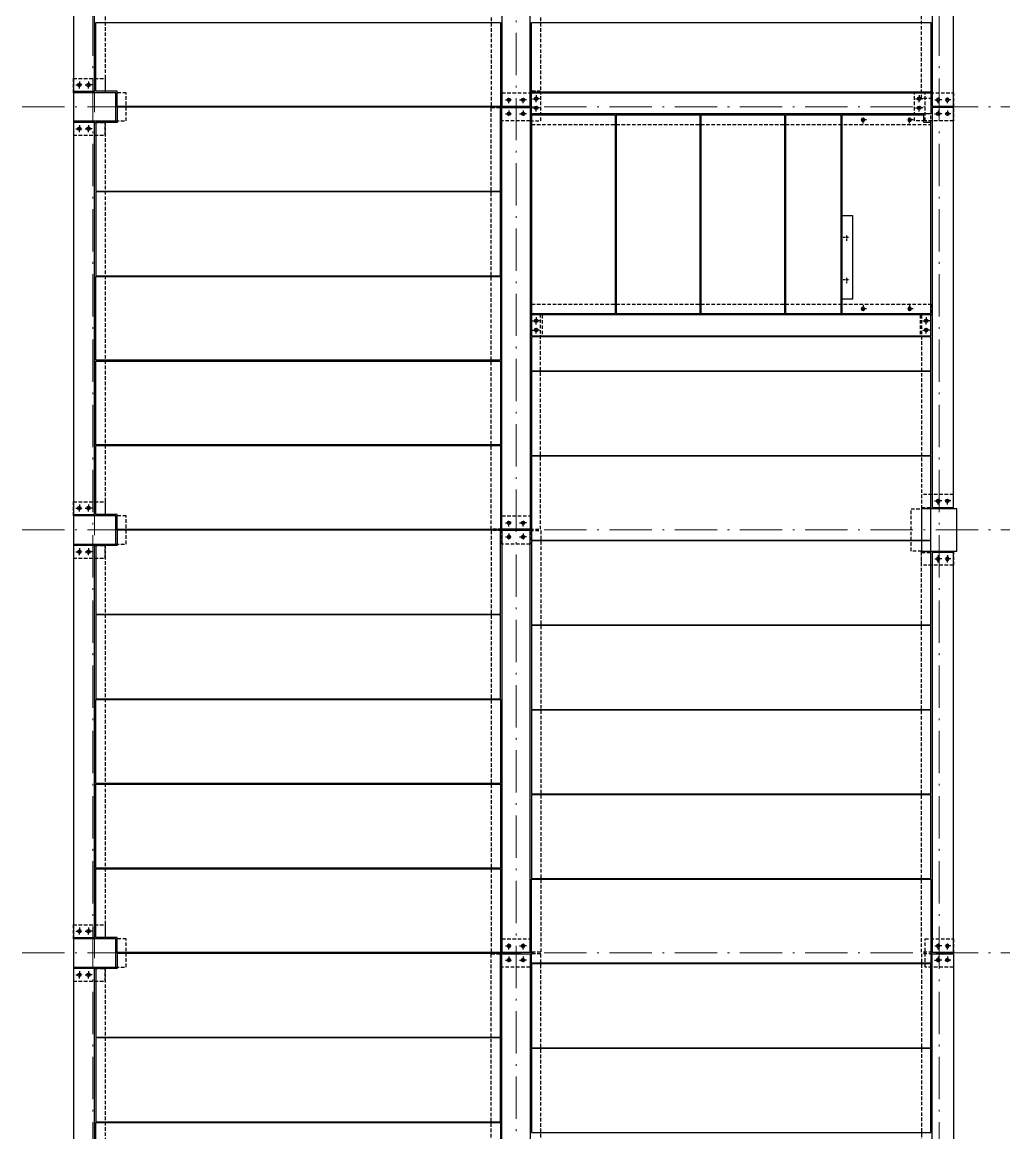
# Model space of a CAD drawing. Header units: millimetres. Extents: x 325046 to 1268204, y 1875583 to 2761998.
# Drawn here: x 527961 to 541961, y 2486343 to 2502093 of the extents above; entities that cross this region are included whole.
import ezdxf

# ---------------------------------------------------------------- set-up
doc = ezdxf.new("R2010")
doc.units = ezdxf.units.MM
doc.header["$LTSCALE"] = 100
for name, pattern in [('ACAD_ISO10W100', [18.5, 12, -3, 0.5, -3]), ('DASHDOT', [1, 0.5, -0.25, 0, -0.25]), ('DASHED', [0.75, 0.5, -0.25])]:
    doc.linetypes.add(name, pattern=pattern)
for name, color, linetype in [('005', 9, 'Continuous'), ('025', 1, 'Continuous'), ('035', 7, 'Continuous'), ('050', 4, 'Continuous'), ('070', 6, 'Continuous'), ('KOTY', 2, 'Continuous')]:
    doc.layers.add(name, color=color, linetype=linetype)
doc.layers.add('Objekty - osy', color=5, linetype='ACAD_ISO10W100', lineweight=20)
doc.layers.add('Příprava na dock', color=7, linetype='Continuous', true_color=0x616161)

# ---------------------------------------------------------------- blocks, each defined once
blk = doc.blocks.new('PR24_PU')
at = {"layer": '035', "linetype": 'DASHED'}
for points in [[(1014329, -5436627), (1014329, -5436627), (1014329, -5436627), (1014329, -5436627), (1014329, -5436627), (1014329, -5436627), (1014329, -5436627), (1014179, -5436627), (1014179, -5430647), (1014329, -5430647), (1014329, -5430647), (1014329, -5430647)], [(1014729, -5436627), (1014729, -5436627), (1014729, -5436627), (1014729, -5436627), (1014729, -5436627), (1014729, -5436627), (1014729, -5436627), (1014879, -5436627), (1014879, -5430647), (1014729, -5430647), (1014729, -5430647), (1014729, -5430647)]]:
    blk.add_lwpolyline(points, dxfattribs=at)
at = {"layer": '035'}
blk.add_lwpolyline([(1014329, -5430647), (1014729, -5430647), (1014729, -5436627), (1014329, -5436627)], close=True, dxfattribs=at)
for centre in [(1014429, -5430737), (1014629, -5430737), (1014429, -5436537), (1014629, -5436537)]:
    blk.add_circle(centre, 25, dxfattribs=at)
at = {"layer": 'Příprava na dock', "linetype": 'DASHDOT', "ltscale": 0.5}
for points in [[(1014379, -5430737), (1014479, -5430737)], [(1014429, -5430687), (1014429, -5430787)], [(1014679, -5430737), (1014579, -5430737)], [(1014629, -5430687), (1014629, -5430787)], [(1014379, -5436537), (1014479, -5436537)], [(1014429, -5436587), (1014429, -5436487)], [(1014679, -5436537), (1014579, -5436537)], [(1014629, -5436587), (1014629, -5436487)]]:
    blk.add_lwpolyline(points, dxfattribs=at)
blk = doc.blocks.new('PR25_PU')
at = {"layer": '035', "linetype": 'DASHED'}
blk.add_lwpolyline([(1022429, -5430647), (1022429, -5430647), (1022429, -5430647), (1022429, -5430647), (1022429, -5430647), (1022429, -5430647), (1022429, -5430647), (1022279, -5430647), (1022279, -5436627), (1022429, -5436627), (1022429, -5436627), (1022429, -5436627)], dxfattribs=at)
at = {"layer": '035'}
blk.add_lwpolyline([(1022729, -5436627), (1022429, -5436627), (1022429, -5430647), (1022729, -5430647)], close=True, dxfattribs=at)
for centre in [(1022514, -5430737), (1022644, -5430737), (1022514, -5436537), (1022644, -5436537)]:
    blk.add_circle(centre, 25, dxfattribs=at)
at = {"layer": 'Příprava na dock', "linetype": 'DASHDOT', "ltscale": 0.5}
for points in [[(1022464, -5430737), (1022564, -5430737)], [(1022514, -5430687), (1022514, -5430787)], [(1022694, -5430737), (1022594, -5430737)], [(1022644, -5430687), (1022644, -5430787)], [(1022464, -5436537), (1022564, -5436537)], [(1022514, -5436587), (1022514, -5436487)], [(1022694, -5436537), (1022594, -5436537)], [(1022644, -5436587), (1022644, -5436487)]]:
    blk.add_lwpolyline(points, dxfattribs=at)
blk = doc.blocks.new('PR4_PU')
at = {"layer": '035', "linetype": 'DASHED'}
blk.add_lwpolyline([(540429, -5620464), (540429, -5620464), (540429, -5620464), (540429, -5620464), (540429, -5620464), (540429, -5620464), (540429, -5620464), (540279, -5620464), (540279, -5626134), (540429, -5626134), (540429, -5626134), (540429, -5626134)], dxfattribs=at)
at = {"layer": '035'}
blk.add_lwpolyline([(540729, -5626134), (540429, -5626134), (540429, -5620464), (540729, -5620464)], close=True, dxfattribs=at)
for centre in [(540514, -5620554), (540644, -5620554), (540514, -5626044), (540644, -5626044)]:
    blk.add_circle(centre, 25, dxfattribs=at)
at = {"layer": 'Příprava na dock', "linetype": 'DASHDOT', "ltscale": 0.5}
for points in [[(540514, -5620504), (540514, -5620604)], [(540644, -5620504), (540644, -5620604)], [(540464, -5620554), (540564, -5620554)], [(540694, -5620554), (540594, -5620554)], [(540464, -5626044), (540564, -5626044)], [(540514, -5626094), (540514, -5625994)], [(540694, -5626044), (540594, -5626044)], [(540644, -5626094), (540644, -5625994)]]:
    blk.add_lwpolyline(points, dxfattribs=at)
blk = doc.blocks.new('PR3_PU')
at = {"layer": '035'}
blk.add_lwpolyline([(524254, -5614234), (524554, -5614234), (524554, -5608674), (524254, -5608674)], close=True, dxfattribs=at)
at = {"layer": '035', "linetype": 'DASHED'}
blk.add_lwpolyline([(524554, -5608674), (524554, -5608674), (524554, -5608674), (524554, -5608674), (524554, -5608674), (524554, -5608674), (524554, -5608674), (524704, -5608674), (524704, -5614234), (524554, -5614234), (524554, -5614234), (524554, -5614234)], dxfattribs=at)
at = {"layer": '035'}
for centre in [(524339, -5608764), (524469, -5608764), (524339, -5614144), (524469, -5614144)]:
    blk.add_circle(centre, 25, dxfattribs=at)
at = {"layer": 'Příprava na dock', "linetype": 'DASHDOT', "ltscale": 0.5}
for points in [[(524339, -5608714), (524339, -5608814)], [(524469, -5608714), (524469, -5608814)], [(524289, -5608764), (524389, -5608764)], [(524519, -5608764), (524419, -5608764)], [(524289, -5614144), (524389, -5614144)], [(524339, -5614194), (524339, -5614094)], [(524519, -5614144), (524419, -5614144)], [(524469, -5614194), (524469, -5614094)]]:
    blk.add_lwpolyline(points, dxfattribs=at)
blk = doc.blocks.new('PR7_PU')
at = {"layer": '035'}
blk.add_lwpolyline([(540729, -5650134), (540429, -5650134), (540429, -5644464), (540729, -5644464)], close=True, dxfattribs=at)
at = {"layer": '035', "linetype": 'DASHED'}
blk.add_lwpolyline([(540429, -5644574), (540429, -5644574), (540429, -5644574), (540429, -5644574), (540429, -5644574), (540429, -5644574), (540429, -5644574), (540279, -5644574), (540279, -5650134), (540429, -5650134), (540429, -5650134), (540429, -5650134)], dxfattribs=at)
at = {"layer": '035'}
for centre in [(540514, -5644554), (540644, -5644554), (540514, -5650044), (540644, -5650044)]:
    blk.add_circle(centre, 25, dxfattribs=at)
at = {"layer": 'Příprava na dock', "linetype": 'DASHDOT', "ltscale": 0.5}
for points in [[(540464, -5644554), (540564, -5644554)], [(540514, -5644504), (540514, -5644604)], [(540694, -5644554), (540594, -5644554)], [(540644, -5644504), (540644, -5644604)], [(540514, -5650094), (540514, -5649994)], [(540644, -5650094), (540644, -5649994)], [(540464, -5650044), (540564, -5650044)], [(540694, -5650044), (540594, -5650044)]]:
    blk.add_lwpolyline(points, dxfattribs=at)
blk = doc.blocks.new('PD 4')
at = {"layer": '005', "linetype": 'DASHDOT', "ltscale": 0.5}
for points in [[(543842, -5688954), (543942, -5688954)], [(543892, -5688904), (543892, -5689004)], [(543892, -5689504), (543892, -5689604)], [(543842, -5689554), (543942, -5689554)]]:
    blk.add_lwpolyline(points, dxfattribs=at)
at = {"layer": '025', "const_width": 8}
for points in [[(543888, -5688954, 1), (543896, -5688954, 1)], [(543888, -5689554, 1), (543896, -5689554, 1)]]:
    blk.add_lwpolyline(points, format="xyb", close=True, dxfattribs=at)
at = {"layer": '025', "linetype": 'DASHED'}
for centre in [(543892, -5688954), (543892, -5689554)]:
    blk.add_circle(centre, 8, dxfattribs=at)
at = {"layer": '035'}
blk.add_lwpolyline([(543822, -5688474), (545082, -5688474), (545082, -5691184), (544982, -5691184), (544982, -5691284), (543822, -5691284)], close=True, dxfattribs=at)
blk.add_lwpolyline([(543822, -5689864), (543972, -5689864), (543972, -5688674), (543822, -5688674)], dxfattribs=at)
for centre in [(544122, -5688539), (544782, -5688539), (544122, -5691219), (544782, -5691219)]:
    blk.add_circle(centre, 25, dxfattribs=at)
blk = doc.blocks.new('PR 21')
at = {"layer": '025'}
h = blk.add_hatch(color=256, dxfattribs=at)
h.dxf.hatch_style = 1
edge = h.paths.add_edge_path()
edge.add_arc((543418, -5691489), 10, 0, 360)
h = blk.add_hatch(color=256, dxfattribs=at)
h.dxf.hatch_style = 1
edge = h.paths.add_edge_path()
edge.add_arc((543418, -5691619), 10, 0, 360)
at = {"layer": '005', "linetype": 'DASHDOT', "ltscale": 0.5}
for points in [[(543468, -5691489), (543368, -5691489)], [(543418, -5691539), (543418, -5691439)], [(543418, -5691669), (543418, -5691569)], [(543468, -5691619), (543368, -5691619)], [(542983, -5694354), (543083, -5694354)], [(543033, -5694404), (543033, -5694304)], [(543283, -5694354), (543183, -5694354)], [(543233, -5694404), (543233, -5694304)]]:
    blk.add_lwpolyline(points, dxfattribs=at)
at = {"layer": '025'}
for centre in [(543418, -5691489), (543418, -5691619)]:
    blk.add_circle(centre, 10, dxfattribs=at)
at = {"layer": '035', "linetype": 'DASHED'}
for points in [[(542933, -5694444), (542933, -5694444), (542933, -5694444), (542933, -5694444), (542933, -5694444), (542933, -5694444), (542933, -5694444), (542783, -5694444), (542783, -5688464), (542933, -5688464), (542933, -5688464), (542933, -5688464)], [(543333, -5694444), (543333, -5694444), (543333, -5694444), (543333, -5694444), (543333, -5694444), (543333, -5694444), (543333, -5694444), (543483, -5694444), (543483, -5691404), (543333, -5691404), (543333, -5691404), (543333, -5691404)]]:
    blk.add_lwpolyline(points, dxfattribs=at)
at = {"layer": '035'}
blk.add_lwpolyline([(542933, -5688464), (543333, -5688464), (543333, -5694444), (542933, -5694444)], close=True, dxfattribs=at)
for centre in [(543033, -5688554), (543233, -5688554), (543033, -5694354), (543233, -5694354)]:
    blk.add_circle(centre, 25, dxfattribs=at)
blk = doc.blocks.new('PR 25')
at = {"layer": '025'}
h = blk.add_hatch(color=256, dxfattribs=at)
h.dxf.hatch_style = 1
edge = h.paths.add_edge_path()
edge.add_arc((543327, -5691489), 10, 0, 360)
h = blk.add_hatch(color=256, dxfattribs=at)
h.dxf.hatch_style = 1
edge = h.paths.add_edge_path()
edge.add_arc((543327, -5691619), 10, 0, 360)
at = {"layer": '005', "linetype": 'DASHDOT', "ltscale": 0.5}
for points in [[(543447, -5688554), (543547, -5688554)], [(543497, -5688504), (543497, -5688604)], [(543677, -5688554), (543577, -5688554)], [(543627, -5688504), (543627, -5688604)], [(543277, -5691489), (543377, -5691489)], [(543327, -5691539), (543327, -5691439)], [(543327, -5691669), (543327, -5691569)], [(543277, -5691619), (543377, -5691619)], [(543447, -5694044), (543547, -5694044)], [(543497, -5694094), (543497, -5693994)], [(543677, -5694044), (543577, -5694044)], [(543627, -5694094), (543627, -5693994)]]:
    blk.add_lwpolyline(points, dxfattribs=at)
at = {"layer": '025'}
for centre in [(543327, -5691489), (543327, -5691619)]:
    blk.add_circle(centre, 10, dxfattribs=at)
at = {"layer": '035'}
blk.add_lwpolyline([(543712, -5688464), (543412, -5688464), (543412, -5694134), (543712, -5694134)], close=True, dxfattribs=at)
at = {"layer": '035', "linetype": 'DASHED'}
blk.add_lwpolyline([(543412, -5691404), (543412, -5691404), (543412, -5691404), (543412, -5691404), (543412, -5691404), (543412, -5691404), (543412, -5691404), (543262, -5691404), (543262, -5694134), (543412, -5694134), (543412, -5694134), (543412, -5694134)], dxfattribs=at)
at = {"layer": '035'}
for centre in [(543497, -5688554), (543627, -5688554), (543497, -5694044), (543627, -5694044)]:
    blk.add_circle(centre, 25, dxfattribs=at)
blk = doc.blocks.new('PR 30')
at = {"layer": '025'}
h = blk.add_hatch(color=256, dxfattribs=at)
h.dxf.hatch_style = 1
edge = h.paths.add_edge_path()
edge.add_arc((548800, -5691319), 10, 0, 360)
h = blk.add_hatch(color=256, dxfattribs=at)
h.dxf.hatch_style = 1
edge = h.paths.add_edge_path()
edge.add_arc((549460, -5691319), 10, 0, 360)
at = {"layer": '005', "linetype": 'DASHDOT', "ltscale": 0.5}
for points in [[(548850, -5691319), (548750, -5691319)], [(548800, -5691269), (548800, -5691369)], [(549510, -5691319), (549410, -5691319)], [(549460, -5691269), (549460, -5691369)], [(544115, -5691489), (544215, -5691489)], [(544165, -5691439), (544165, -5691539)], [(544165, -5691669), (544165, -5691569)], [(549745, -5691489), (549645, -5691489)], [(549695, -5691439), (549695, -5691539)], [(549695, -5691669), (549695, -5691569)], [(544115, -5691619), (544215, -5691619)], [(549745, -5691619), (549645, -5691619)]]:
    blk.add_lwpolyline(points, dxfattribs=at)
at = {"layer": '025'}
for centre in [(548800, -5691319), (549460, -5691319)]:
    blk.add_circle(centre, 10, dxfattribs=at)
at = {"layer": '035', "linetype": 'DASHED'}
for points in [[(548500, -5691404), (548500, -5691404), (548500, -5691404), (548500, -5691404), (548500, -5691404), (548500, -5691404), (544100, -5691404), (544100, -5691254), (549760, -5691254), (549760, -5691404), (549760, -5691404), (549760, -5691404)], [(544250, -5691404), (544250, -5691704)], [(549610, -5691404), (549610, -5691704)]]:
    blk.add_lwpolyline(points, dxfattribs=at)
at = {"layer": '035'}
blk.add_lwpolyline([(544100, -5691404), (544100, -5691704), (549760, -5691704), (549760, -5691404)], close=True, dxfattribs=at)
for centre in [(544165, -5691489), (549695, -5691489), (544165, -5691619), (549695, -5691619)]:
    blk.add_circle(centre, 25, dxfattribs=at)
blk = doc.blocks.new('PR 31')
at = {"layer": '025'}
h = blk.add_hatch(color=256, dxfattribs=at)
h.dxf.hatch_style = 1
edge = h.paths.add_edge_path()
edge.add_arc((550484, -5688639), 10, 0, 360)
h = blk.add_hatch(color=256, dxfattribs=at)
h.dxf.hatch_style = 1
edge = h.paths.add_edge_path()
edge.add_arc((551144, -5688639), 10, 0, 360)
at = {"layer": '005', "linetype": 'DASHDOT', "ltscale": 0.5}
for points in [[(545799, -5688339), (545899, -5688339)], [(545849, -5688289), (545849, -5688389)], [(545849, -5688519), (545849, -5688419)], [(551329, -5688339), (551229, -5688339)], [(551279, -5688289), (551279, -5688389)], [(551279, -5688519), (551279, -5688419)], [(545799, -5688469), (545899, -5688469)], [(551329, -5688469), (551229, -5688469)], [(550534, -5688639), (550434, -5688639)], [(550484, -5688689), (550484, -5688589)], [(551194, -5688639), (551094, -5688639)], [(551144, -5688689), (551144, -5688589)]]:
    blk.add_lwpolyline(points, dxfattribs=at)
at = {"layer": '025'}
for centre in [(550484, -5688639), (551144, -5688639)]:
    blk.add_circle(centre, 10, dxfattribs=at)
at = {"layer": '035'}
blk.add_lwpolyline([(545784, -5688554), (545784, -5688254), (551444, -5688254), (551444, -5688554)], close=True, dxfattribs=at)
at = {"layer": '035', "linetype": 'DASHED'}
blk.add_lwpolyline([(550184, -5688554), (550184, -5688554), (550184, -5688554), (550184, -5688554), (550184, -5688554), (550184, -5688554), (545784, -5688554), (545784, -5688704), (551444, -5688704), (551444, -5688554), (551444, -5688554), (551444, -5688554)], dxfattribs=at)
at = {"layer": '035'}
for centre in [(545849, -5688339), (551279, -5688339), (545849, -5688469), (551279, -5688469)]:
    blk.add_circle(centre, 25, dxfattribs=at)
blk = doc.blocks.new('PR1.1_PU')
at = {"layer": '005', "linetype": 'DASHDOT', "ltscale": 0.5}
for points in [[(520259, -5682554), (520359, -5682554)], [(520309, -5682504), (520309, -5682604)], [(520559, -5682554), (520459, -5682554)], [(520509, -5682504), (520509, -5682604)], [(520259, -5688354), (520359, -5688354)], [(520309, -5688404), (520309, -5688304)], [(520559, -5688354), (520459, -5688354)], [(520509, -5688404), (520509, -5688304)]]:
    blk.add_lwpolyline(points, dxfattribs=at)
at = {"layer": '035', "linetype": 'DASHED'}
for points in [[(520209, -5682464), (520209, -5682464), (520209, -5682464), (520209, -5682464), (520209, -5682464), (520209, -5682464), (520209, -5682464), (520059, -5682464), (520059, -5688444), (520209, -5688444), (520209, -5688444), (520209, -5688444)], [(520609, -5682464), (520609, -5682464), (520609, -5682464), (520609, -5682464), (520609, -5682464), (520609, -5682464), (520609, -5682464), (520759, -5682464), (520759, -5688234), (520609, -5688234), (520609, -5688334), (520609, -5688334)]]:
    blk.add_lwpolyline(points, dxfattribs=at)
at = {"layer": '035'}
blk.add_lwpolyline([(520209, -5688444), (520609, -5688444), (520609, -5682464), (520209, -5682464)], close=True, dxfattribs=at)
for centre in [(520309, -5682554), (520509, -5682554), (520309, -5688354), (520509, -5688354)]:
    blk.add_circle(centre, 25, dxfattribs=at)

msp = doc.modelspace()

# ---------------------------------------------------------------- hatches: boundary and pattern name
at = {"layer": '025'}
h = msp.add_hatch(color=256, dxfattribs=at)
h.dxf.hatch_style = 1
edge = h.paths.add_edge_path()
edge.add_arc((528770.8, 2501202.7), 10, 0, 360)
h = msp.add_hatch(color=256, dxfattribs=at)
h.dxf.hatch_style = 1
edge = h.paths.add_edge_path()
edge.add_arc((528900.8, 2501202.7), 10, 0, 360)
h = msp.add_hatch(color=256, dxfattribs=at)
h.dxf.hatch_style = 1
edge = h.paths.add_edge_path()
edge.add_arc((534860.8, 2500992.7), 10, 0, 360)
h = msp.add_hatch(color=256, dxfattribs=at)
h.dxf.hatch_style = 1
edge = h.paths.add_edge_path()
edge.add_arc((535060.8, 2500992.7), 10, 0, 360)
h = msp.add_hatch(color=256, dxfattribs=at)
h.dxf.hatch_style = 1
edge = h.paths.add_edge_path()
edge.add_arc((535245.8, 2501007.7), 10, 0, 360)
h = msp.add_hatch(color=256, dxfattribs=at)
h.dxf.hatch_style = 1
edge = h.paths.add_edge_path()
edge.add_arc((540675.8, 2501007.7), 10, 0, 360)
h = msp.add_hatch(color=256, dxfattribs=at)
h.dxf.hatch_style = 1
edge = h.paths.add_edge_path()
edge.add_arc((540945.8, 2500992.7), 10, 0, 360)
h = msp.add_hatch(color=256, dxfattribs=at)
h.dxf.hatch_style = 1
edge = h.paths.add_edge_path()
edge.add_arc((541075.8, 2500992.7), 10, 0, 360)
h = msp.add_hatch(color=256, dxfattribs=at)
h.dxf.hatch_style = 1
edge = h.paths.add_edge_path()
edge.add_arc((534860.8, 2500792.7), 10, 0, 360)
h = msp.add_hatch(color=256, dxfattribs=at)
h.dxf.hatch_style = 1
edge = h.paths.add_edge_path()
edge.add_arc((535060.8, 2500792.7), 10, 0, 360)
h = msp.add_hatch(color=256, dxfattribs=at)
h.dxf.hatch_style = 1
edge = h.paths.add_edge_path()
edge.add_arc((535245.8, 2500877.7), 10, 0, 360)
h = msp.add_hatch(color=256, dxfattribs=at)
h.dxf.hatch_style = 1
edge = h.paths.add_edge_path()
edge.add_arc((540675.8, 2500877.7), 10, 0, 360)
h = msp.add_hatch(color=256, dxfattribs=at)
h.dxf.hatch_style = 1
edge = h.paths.add_edge_path()
edge.add_arc((540945.8, 2500792.7), 10, 0, 360)
h = msp.add_hatch(color=256, dxfattribs=at)
h.dxf.hatch_style = 1
edge = h.paths.add_edge_path()
edge.add_arc((541075.8, 2500792.7), 10, 0, 360)
h = msp.add_hatch(color=256, dxfattribs=at)
h.dxf.hatch_style = 1
edge = h.paths.add_edge_path()
edge.add_arc((528770.8, 2500582.7), 10, 0, 360)
h = msp.add_hatch(color=256, dxfattribs=at)
h.dxf.hatch_style = 1
edge = h.paths.add_edge_path()
edge.add_arc((528900.8, 2500582.7), 10, 0, 360)
h = msp.add_hatch(color=256, dxfattribs=at)
h.dxf.hatch_style = 1
edge = h.paths.add_edge_path()
edge.add_arc((540945.8, 2495302.7), 10, 0, 360)
h = msp.add_hatch(color=256, dxfattribs=at)
h.dxf.hatch_style = 1
edge = h.paths.add_edge_path()
edge.add_arc((541075.8, 2495302.7), 10, 0, 360)
h = msp.add_hatch(color=256, dxfattribs=at)
h.dxf.hatch_style = 1
edge = h.paths.add_edge_path()
edge.add_arc((528770.8, 2495202.7), 10, 0, 360)
h = msp.add_hatch(color=256, dxfattribs=at)
h.dxf.hatch_style = 1
edge = h.paths.add_edge_path()
edge.add_arc((528900.8, 2495202.7), 10, 0, 360)
h = msp.add_hatch(color=256, dxfattribs=at)
h.dxf.hatch_style = 1
edge = h.paths.add_edge_path()
edge.add_arc((534860.8, 2494992.7), 10, 0, 360)
h = msp.add_hatch(color=256, dxfattribs=at)
h.dxf.hatch_style = 1
edge = h.paths.add_edge_path()
edge.add_arc((535060.8, 2494992.7), 10, 0, 360)
h = msp.add_hatch(color=256, dxfattribs=at)
h.dxf.hatch_style = 1
edge = h.paths.add_edge_path()
edge.add_arc((534860.8, 2494792.7), 10, 0, 360)
h = msp.add_hatch(color=256, dxfattribs=at)
h.dxf.hatch_style = 1
edge = h.paths.add_edge_path()
edge.add_arc((535060.8, 2494792.7), 10, 0, 360)
h = msp.add_hatch(color=256, dxfattribs=at)
h.dxf.hatch_style = 1
edge = h.paths.add_edge_path()
edge.add_arc((528770.8, 2494582.7), 10, 0, 360)
h = msp.add_hatch(color=256, dxfattribs=at)
h.dxf.hatch_style = 1
edge = h.paths.add_edge_path()
edge.add_arc((528900.8, 2494582.7), 10, 0, 360)
h = msp.add_hatch(color=256, dxfattribs=at)
h.dxf.hatch_style = 1
edge = h.paths.add_edge_path()
edge.add_arc((540945.8, 2494482.7), 10, 0, 360)
h = msp.add_hatch(color=256, dxfattribs=at)
h.dxf.hatch_style = 1
edge = h.paths.add_edge_path()
edge.add_arc((541075.8, 2494482.7), 10, 0, 360)
h = msp.add_hatch(color=256, dxfattribs=at)
h.dxf.hatch_style = 1
edge = h.paths.add_edge_path()
edge.add_arc((528770.8, 2489202.7), 10, 0, 360)
h = msp.add_hatch(color=256, dxfattribs=at)
h.dxf.hatch_style = 1
edge = h.paths.add_edge_path()
edge.add_arc((528900.8, 2489202.7), 10, 0, 360)
h = msp.add_hatch(color=256, dxfattribs=at)
h.dxf.hatch_style = 1
edge = h.paths.add_edge_path()
edge.add_arc((534860.8, 2488992.7), 10, 0, 360)
h = msp.add_hatch(color=256, dxfattribs=at)
h.dxf.hatch_style = 1
edge = h.paths.add_edge_path()
edge.add_arc((535060.8, 2488992.7), 10, 0, 360)
h = msp.add_hatch(color=256, dxfattribs=at)
h.dxf.hatch_style = 1
edge = h.paths.add_edge_path()
edge.add_arc((540945.8, 2488992.7), 10, 0, 360)
h = msp.add_hatch(color=256, dxfattribs=at)
h.dxf.hatch_style = 1
edge = h.paths.add_edge_path()
edge.add_arc((541075.8, 2488992.7), 10, 0, 360)
h = msp.add_hatch(color=256, dxfattribs=at)
h.dxf.hatch_style = 1
edge = h.paths.add_edge_path()
edge.add_arc((534860.8, 2488792.7), 10, 0, 360)
h = msp.add_hatch(color=256, dxfattribs=at)
h.dxf.hatch_style = 1
edge = h.paths.add_edge_path()
edge.add_arc((535060.8, 2488792.7), 10, 0, 360)
h = msp.add_hatch(color=256, dxfattribs=at)
h.dxf.hatch_style = 1
edge = h.paths.add_edge_path()
edge.add_arc((540945.8, 2488792.7), 10, 0, 360)
h = msp.add_hatch(color=256, dxfattribs=at)
h.dxf.hatch_style = 1
edge = h.paths.add_edge_path()
edge.add_arc((541075.8, 2488792.7), 10, 0, 360)
h = msp.add_hatch(color=256, dxfattribs=at)
h.dxf.hatch_style = 1
edge = h.paths.add_edge_path()
edge.add_arc((528770.8, 2488582.7), 10, 0, 360)
h = msp.add_hatch(color=256, dxfattribs=at)
h.dxf.hatch_style = 1
edge = h.paths.add_edge_path()
edge.add_arc((528900.8, 2488582.7), 10, 0, 360)

# ---------------------------------------------------------------- linework, layer by layer
at = {"layer": '005'}
for points in [[(534740.8, 2502087.7), (534740.8, 2501112.7), (534740.8, 2501112.7), (534740.8, 2500897.7), (529305.8, 2500897.7), (529305.8, 2501112.7), (529005.8, 2501112.7), (529005.8, 2502087.7)], [(535180.8, 2501102.7), (535180.8, 2502087.7), (540840.8, 2502087.7), (540840.8, 2501102.7)], [(534740.8, 2499697.7), (534740.8, 2500672.7), (534740.8, 2500672.7), (534740.8, 2500887.7), (529305.8, 2500887.7), (529305.8, 2500672.7), (529005.8, 2500672.7), (529005.8, 2499697.7)], [(536370.8, 2500772.7), (535180.8, 2500772.7), (535180.8, 2497962.7), (536370.8, 2497962.7)], [(537570.8, 2500772.7), (536380.8, 2500772.7), (536380.8, 2497962.7), (537570.8, 2497962.7)], [(538770.8, 2500772.7), (537580.8, 2500772.7), (537580.8, 2497962.7), (538770.8, 2497962.7)], [(539570.8, 2500772.7), (538780.8, 2500772.7), (538780.8, 2497962.7), (539570.8, 2497962.7)], [(534740.8, 2498497.7), (534740.8, 2499687.7), (529005.8, 2499687.7), (529005.8, 2498497.7)], [(534740.8, 2498487.7), (534740.8, 2497297.7), (529005.8, 2497297.7), (529005.8, 2498487.7)], [(535180.8, 2497632.7), (535180.8, 2497147.7), (540840.8, 2497147.7), (540840.8, 2497632.7)], [(534740.8, 2497287.7), (534740.8, 2496097.7), (529005.8, 2496097.7), (529005.8, 2497287.7)], [(535180.8, 2497137.7), (535180.8, 2495947.7), (540840.8, 2495947.7), (540840.8, 2497137.7)], [(534740.8, 2496087.7), (534740.8, 2495112.7), (534740.8, 2495112.7), (534740.8, 2494897.7), (529305.8, 2494897.7), (529305.8, 2495112.7), (529005.8, 2495112.7), (529005.8, 2496087.7)], [(535180.8, 2495937.7), (535180.8, 2494747.7), (540840.8, 2494747.7), (540840.8, 2495937.7)], [(534740.8, 2493697.7), (534740.8, 2494672.7), (534740.8, 2494672.7), (534740.8, 2494887.7), (529305.8, 2494887.7), (529305.8, 2494672.7), (529005.8, 2494672.7), (529005.8, 2493697.7)], [(535180.8, 2494737.7), (535180.8, 2493547.7), (540840.8, 2493547.7), (540840.8, 2494737.7)], [(534740.8, 2492497.7), (534740.8, 2493687.7), (529005.8, 2493687.7), (529005.8, 2492497.7)], [(535180.8, 2493537.7), (535180.8, 2492347.7), (540840.8, 2492347.7), (540840.8, 2493537.7)], [(534740.8, 2492487.7), (534740.8, 2491297.7), (529005.8, 2491297.7), (529005.8, 2492487.7)], [(535180.8, 2492337.7), (535180.8, 2491147.7), (540840.8, 2491147.7), (540840.8, 2492337.7)], [(534740.8, 2491287.7), (534740.8, 2490097.7), (529005.8, 2490097.7), (529005.8, 2491287.7)], [(535180.8, 2491137.7), (535180.8, 2489947.7), (540840.8, 2489947.7), (540840.8, 2491137.7)], [(534740.8, 2490087.7), (534740.8, 2489112.7), (534740.8, 2489112.7), (534740.8, 2488897.7), (529305.8, 2488897.7), (529305.8, 2489112.7), (529005.8, 2489112.7), (529005.8, 2490087.7)], [(535180.8, 2488747.7), (535180.8, 2489937.7), (540840.8, 2489937.7), (540840.8, 2488747.7)], [(534740.8, 2487697.7), (534740.8, 2488672.7), (534740.8, 2488672.7), (534740.8, 2488887.7), (529305.8, 2488887.7), (529305.8, 2488672.7), (529005.8, 2488672.7), (529005.8, 2487697.7)], [(535180.8, 2488737.7), (535180.8, 2487547.7), (540840.8, 2487547.7), (540840.8, 2488737.7)], [(534740.8, 2486497.7), (534740.8, 2487687.7), (529005.8, 2487687.7), (529005.8, 2486497.7)], [(535180.8, 2487537.7), (535180.8, 2486347.7), (540840.8, 2486347.7), (540840.8, 2487537.7)], [(534740.8, 2486487.7), (534740.8, 2485297.7), (529005.8, 2485297.7), (529005.8, 2486487.7)]]:
    msp.add_lwpolyline(points, close=True, dxfattribs=at)
at = {"layer": '005', "linetype": 'DASHDOT', "ltscale": 0.5}
for points in [[(528720.8, 2501202.7), (528820.8, 2501202.7)], [(528770.8, 2501252.7), (528770.8, 2501152.7)], [(528850.8, 2501202.7), (528950.8, 2501202.7)], [(528900.8, 2501252.7), (528900.8, 2501152.7)], [(534810.8, 2500992.7), (534910.8, 2500992.7)], [(534860.8, 2500942.7), (534860.8, 2501042.7)], [(535010.8, 2500992.7), (535110.8, 2500992.7)], [(535060.8, 2500942.7), (535060.8, 2501042.7)], [(535295.8, 2501007.7), (535195.8, 2501007.7)], [(535245.8, 2500957.7), (535245.8, 2501057.7)], [(540625.8, 2501007.7), (540725.8, 2501007.7)], [(540675.8, 2500957.7), (540675.8, 2501057.7)], [(540995.8, 2500992.7), (540895.8, 2500992.7)], [(540945.8, 2500942.7), (540945.8, 2501042.7)], [(541125.8, 2500992.7), (541025.8, 2500992.7)], [(541075.8, 2500942.7), (541075.8, 2501042.7)], [(534810.8, 2500792.7), (534910.8, 2500792.7)], [(534810.8, 2500792.7), (534910.8, 2500792.7)], [(534860.8, 2500842.7), (534860.8, 2500742.7)], [(534860.8, 2500842.7), (534860.8, 2500742.7)], [(535110.8, 2500792.7), (535010.8, 2500792.7)], [(535010.8, 2500792.7), (535110.8, 2500792.7)], [(535060.8, 2500842.7), (535060.8, 2500742.7)], [(535060.8, 2500842.7), (535060.8, 2500742.7)], [(535295.8, 2500877.7), (535195.8, 2500877.7)], [(535245.8, 2500827.7), (535245.8, 2500927.7)], [(540625.8, 2500877.7), (540725.8, 2500877.7)], [(540675.8, 2500827.7), (540675.8, 2500927.7)], [(540995.8, 2500792.7), (540895.8, 2500792.7)], [(540945.8, 2500842.7), (540945.8, 2500742.7)], [(541125.8, 2500792.7), (541025.8, 2500792.7)], [(541075.8, 2500842.7), (541075.8, 2500742.7)], [(528770.8, 2500532.7), (528770.8, 2500632.7)], [(528900.8, 2500532.7), (528900.8, 2500632.7)], [(528720.8, 2500582.7), (528820.8, 2500582.7)], [(528850.8, 2500582.7), (528950.8, 2500582.7)], [(540995.8, 2495302.7), (540895.8, 2495302.7)], [(540945.8, 2495252.7), (540945.8, 2495352.7)], [(541125.8, 2495302.7), (541025.8, 2495302.7)], [(541075.8, 2495252.7), (541075.8, 2495352.7)], [(528720.8, 2495202.7), (528820.8, 2495202.7)], [(528770.8, 2495252.7), (528770.8, 2495152.7)], [(528850.8, 2495202.7), (528950.8, 2495202.7)], [(528900.8, 2495252.7), (528900.8, 2495152.7)], [(534810.8, 2494992.7), (534910.8, 2494992.7)], [(534860.8, 2494942.7), (534860.8, 2495042.7)], [(535010.8, 2494992.7), (535110.8, 2494992.7)], [(535060.8, 2494942.7), (535060.8, 2495042.7)], [(534860.8, 2494842.7), (534860.8, 2494742.7)], [(534860.8, 2494842.7), (534860.8, 2494742.7)], [(535060.8, 2494842.7), (535060.8, 2494742.7)], [(535060.8, 2494842.7), (535060.8, 2494742.7)], [(534810.8, 2494792.7), (534910.8, 2494792.7)], [(534810.8, 2494792.7), (534910.8, 2494792.7)], [(535110.8, 2494792.7), (535010.8, 2494792.7)], [(535010.8, 2494792.7), (535110.8, 2494792.7)], [(528720.8, 2494582.7), (528820.8, 2494582.7)], [(528770.8, 2494532.7), (528770.8, 2494632.7)], [(528850.8, 2494582.7), (528950.8, 2494582.7)], [(528900.8, 2494532.7), (528900.8, 2494632.7)], [(540945.8, 2494432.7), (540945.8, 2494532.7)], [(541075.8, 2494432.7), (541075.8, 2494532.7)], [(540995.8, 2494482.7), (540895.8, 2494482.7)], [(541125.8, 2494482.7), (541025.8, 2494482.7)], [(528720.8, 2489202.7), (528820.8, 2489202.7)], [(528770.8, 2489252.7), (528770.8, 2489152.7)], [(528850.8, 2489202.7), (528950.8, 2489202.7)], [(528900.8, 2489252.7), (528900.8, 2489152.7)], [(534810.8, 2488992.7), (534910.8, 2488992.7)], [(534860.8, 2488942.7), (534860.8, 2489042.7)], [(535010.8, 2488992.7), (535110.8, 2488992.7)], [(535060.8, 2488942.7), (535060.8, 2489042.7)], [(540995.8, 2488992.7), (540895.8, 2488992.7)], [(540945.8, 2488942.7), (540945.8, 2489042.7)], [(541125.8, 2488992.7), (541025.8, 2488992.7)], [(541075.8, 2488942.7), (541075.8, 2489042.7)], [(534860.8, 2488842.7), (534860.8, 2488742.7)], [(534860.8, 2488842.7), (534860.8, 2488742.7)], [(535060.8, 2488842.7), (535060.8, 2488742.7)], [(535060.8, 2488842.7), (535060.8, 2488742.7)], [(540945.8, 2488842.7), (540945.8, 2488742.7)], [(541075.8, 2488842.7), (541075.8, 2488742.7)], [(534810.8, 2488792.7), (534910.8, 2488792.7)], [(534810.8, 2488792.7), (534910.8, 2488792.7)], [(535110.8, 2488792.7), (535010.8, 2488792.7)], [(535010.8, 2488792.7), (535110.8, 2488792.7)], [(540995.8, 2488792.7), (540895.8, 2488792.7)], [(541125.8, 2488792.7), (541025.8, 2488792.7)], [(528720.8, 2488582.7), (528820.8, 2488582.7)], [(528770.8, 2488532.7), (528770.8, 2488632.7)], [(528850.8, 2488582.7), (528950.8, 2488582.7)], [(528900.8, 2488532.7), (528900.8, 2488632.7)]]:
    msp.add_lwpolyline(points, dxfattribs=at)
at = {"layer": '025'}
for centre in [(528770.8, 2501202.7), (528900.8, 2501202.7), (534860.8, 2500992.7), (535060.8, 2500992.7), (535245.8, 2501007.7), (540675.8, 2501007.7), (540945.8, 2500992.7), (541075.8, 2500992.7), (534860.8, 2500792.7), (535060.8, 2500792.7), (535245.8, 2500877.7), (540675.8, 2500877.7), (540945.8, 2500792.7), (541075.8, 2500792.7), (528770.8, 2500582.7), (528900.8, 2500582.7), (540945.8, 2495302.7), (541075.8, 2495302.7), (528770.8, 2495202.7), (528900.8, 2495202.7), (534860.8, 2494992.7), (535060.8, 2494992.7), (534860.8, 2494792.7), (535060.8, 2494792.7), (528770.8, 2494582.7), (528900.8, 2494582.7), (540945.8, 2494482.7), (541075.8, 2494482.7), (528770.8, 2489202.7), (528900.8, 2489202.7), (534860.8, 2488992.7), (535060.8, 2488992.7), (540945.8, 2488992.7), (541075.8, 2488992.7), (534860.8, 2488792.7), (535060.8, 2488792.7), (540945.8, 2488792.7), (541075.8, 2488792.7), (528770.8, 2488582.7), (528900.8, 2488582.7)]:
    msp.add_circle(centre, 10, dxfattribs=at)
at = {"layer": '050', "linetype": 'DASHED'}
for points in [[(528685.8, 2501092.7), (528685.8, 2501292.7), (529135.8, 2501292.7), (529135.8, 2501092.7)], [(529285.8, 2500692.7), (529435.8, 2500692.7), (529435.8, 2501092.7), (529285.8, 2501092.7)], [(535160.8, 2500692.7), (535310.8, 2500692.7), (535310.8, 2501092.7), (535160.8, 2501092.7)], [(540760.8, 2500692.7), (540610.8, 2500692.7), (540610.8, 2501092.7), (540760.8, 2501092.7)], [(528685.8, 2500692.7), (528685.8, 2500492.7), (529135.8, 2500492.7), (529135.8, 2500692.7)], [(528685.8, 2495092.7), (528685.8, 2495292.7), (529135.8, 2495292.7), (529135.8, 2495092.7)], [(541160.8, 2495192.7), (541160.8, 2495392.7), (540710.8, 2495392.7), (540710.8, 2495192.7)], [(540710.8, 2494592.7), (540560.8, 2494592.7), (540560.8, 2495192.7), (540710.8, 2495192.7)], [(529285.8, 2494692.7), (529435.8, 2494692.7), (529435.8, 2495092.7), (529285.8, 2495092.7)], [(528685.8, 2494692.7), (528685.8, 2494492.7), (529135.8, 2494492.7), (529135.8, 2494692.7)], [(541160.8, 2494592.7), (541160.8, 2494392.7), (540710.8, 2494392.7), (540710.8, 2494592.7)], [(528685.8, 2489092.7), (528685.8, 2489292.7), (529135.8, 2489292.7), (529135.8, 2489092.7)], [(529285.8, 2488692.7), (529435.8, 2488692.7), (529435.8, 2489092.7), (529285.8, 2489092.7)], [(528685.8, 2488692.7), (528685.8, 2488492.7), (529135.8, 2488492.7), (529135.8, 2488692.7)]]:
    msp.add_lwpolyline(points, dxfattribs=at)
at = {"layer": '070', "ltscale": 0.5}
for points in [[(529285.8, 2500692.7), (529285.8, 2501092.7), (528685.8, 2501092.7), (528685.8, 2500692.7)], [(540710.8, 2494592.7), (541210.8, 2494592.7), (541210.8, 2495192.7), (540710.8, 2495192.7)], [(529285.8, 2494692.7), (529285.8, 2495092.7), (528685.8, 2495092.7), (528685.8, 2494692.7)], [(529285.8, 2488692.7), (529285.8, 2489092.7), (528685.8, 2489092.7), (528685.8, 2488692.7)]]:
    msp.add_lwpolyline(points, close=True, dxfattribs=at)
at = {"layer": '070', "linetype": 'DASHED'}
for points in [[(535160.8, 2500692.7), (534760.8, 2500692.7), (534760.8, 2501092.7), (535160.8, 2501092.7)], [(541160.8, 2500692.7), (540760.8, 2500692.7), (540760.8, 2501092.7), (541160.8, 2501092.7)], [(535160.8, 2494692.7), (534760.8, 2494692.7), (534760.8, 2495092.7), (535160.8, 2495092.7)], [(535160.8, 2488692.7), (534760.8, 2488692.7), (534760.8, 2489092.7), (535160.8, 2489092.7)], [(541160.8, 2488692.7), (540760.8, 2488692.7), (540760.8, 2489092.7), (541160.8, 2489092.7)]]:
    msp.add_lwpolyline(points, close=True, dxfattribs=at)
at = {"layer": 'Objekty - osy', "ltscale": 0.5}
for points in [[(528960.8, 2567892.7), (528960.8, 2469892.7)], [(534960.8, 2469892.7), (534960.8, 2567892.7)], [(540960.8, 2567892.7), (540960.8, 2469892.7)], [(528985.8, 2499892.7), (528985.8, 2501892.7)], [(527960.8, 2500892.7), (541960.8, 2500892.7)], [(528985.8, 2493892.7), (528985.8, 2495892.7)], [(527960.8, 2494892.7), (541960.8, 2494892.7)], [(528985.8, 2487892.7), (528985.8, 2489892.7)], [(527960.8, 2488892.7), (541960.8, 2488892.7)]]:
    msp.add_lwpolyline(points, dxfattribs=at)

# ---------------------------------------------------------------- block references
at = {"layer": 'KOTY', "ltscale": 0.5}
for name, p in [('PR1.1_PU', (14551.4, 8189346.7)), ('PR 31', (-10602.8, 8189346.7)), ('PR 21', (-8172.7, 8189346.7)), ('PR 25', (-2551.1, 8189346.7)), ('PR 30', (-8919.2, 8189346.7))]:
    msp.add_blockref(name, p, dxfattribs=at)
at = {"layer": 'KOTY'}
for name, p in [('PR3_PU', (4432, 8115346.7)), ('PR3_PU', (4432, 8109346.7)), ('PR3_PU', (4432, 8103346.7)), ('PR24_PU', (-479568.1, 7919529.5)), ('PR25_PU', (-481568.1, 7919529.5)), ('PR3_PU', (4432, 8097346.7))]:
    msp.add_blockref(name, p, dxfattribs=at)
at = {"layer": 'KOTY', "xscale": -1, "rotation": 180}
for name, p in [('PR7_PU', (432, -3143561.3)), ('PD 4', (-4241.6, -3190511.3)), ('PR24_PU', (-479568.1, -2941744.1)), ('PR4_PU', (432, -3131561.3))]:
    msp.add_blockref(name, p, dxfattribs=at)

doc.saveas('drawing.dxf')
